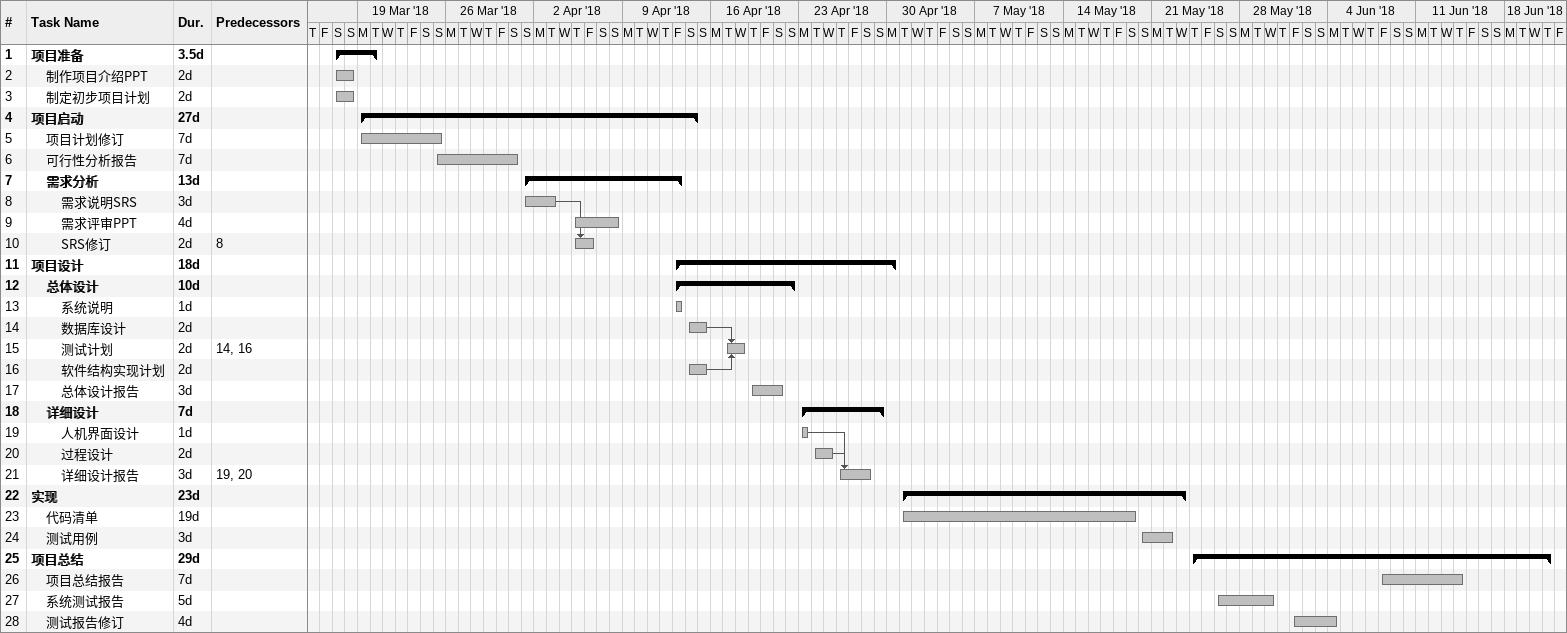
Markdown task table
| ID | Level | Task | Duration | Start | Finish | Predecessors |
|---|---|---|---|---|---|---|
| 1 | 1 | **项目准备** | 3.5d | 2018-03-17 | 2018-03-20 |  |
| 2 | 2 | 制作项目介绍PPT | 2d | 2018-03-17 | 2018-03-18 |  |
| 3 | 2 | 制定初步项目计划 | 2d | 2018-03-17 | 2018-03-18 |  |
| 4 | 1 | **项目启动** | 27d | 2018-03-19 | 2018-04-15 |  |
| 5 | 2 | 项目计划修订 | 7d | 2018-03-19 | 2018-03-25 |  |
| 6 | 2 | 可行性分析报告 | 7d | 2018-03-25 | 2018-03-31 |  |
| 7 | 2 | **需求分析** | 13d | 2018-04-01 | 2018-04-13 |  |
| 8 | 3 | 需求说明SRS | 3d | 2018-04-01 | 2018-04-03 |  |
| 9 | 3 | 需求评审PPT | 4d | 2018-04-05 | 2018-04-08 |  |
| 10 | 3 | SRS修订 | 2d | 2018-04-05 | 2018-04-06 | 8 |
| 11 | 1 | **项目设计** | 18d | 2018-04-13 | 2018-04-30 |  |
| 12 | 2 | **总体设计** | 10d | 2018-04-13 | 2018-04-22 |  |
| 13 | 3 | 系统说明 | 1d | 2018-04-13 | 2018-04-13 |  |
| 14 | 3 | 数据库设计 | 2d | 2018-04-14 | 2018-04-15 |  |
| 15 | 3 | 测试计划 | 2d | 2018-04-17 | 2018-04-18 | 14, 16 |
| 16 | 3 | 软件结构实现计划 | 2d | 2018-04-14 | 2018-04-15 |  |
| 17 | 3 | 总体设计报告 | 3d | 2018-04-19 | 2018-04-21 |  |
| 18 | 2 | **详细设计** | 7d | 2018-04-23 | 2018-04-29 |  |
| 19 | 3 | 人机界面设计 | 1d | 2018-04-23 | 2018-04-23 |  |
| 20 | 3 | 过程设计 | 2d | 2018-04-24 | 2018-04-25 |  |
| 21 | 3 | 详细设计报告 | 3d | 2018-04-26 | 2018-04-28 | 19, 20 |
| 22 | 1 | **实现** | 23d | 2018-05-01 | 2018-05-23 |  |
| 23 | 2 | 代码清单 | 19d | 2018-05-01 | 2018-05-19 |  |
| 24 | 2 | 测试用例 | 3d | 2018-05-20 | 2018-05-22 |  |
| 25 | 1 | **项目总结** | 29d | 2018-05-24 | 2018-06-21 |  |
| 26 | 2 | 项目总结报告 | 7d | 2018-06-08 | 2018-06-14 |  |
| 27 | 2 | 系统测试报告 | 5d | 2018-05-26 | 2018-05-30 |  |
| 28 | 2 | 测试报告修订 | 4d | 2018-06-01 | 2018-06-04 |  |
